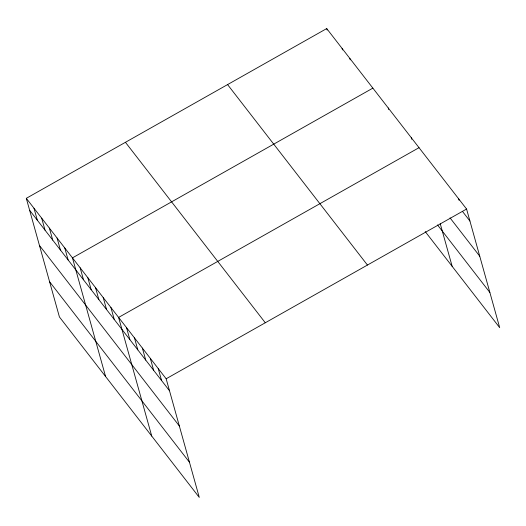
<?xml version="1.0" encoding="UTF-8"?>
<svg xmlns="http://www.w3.org/2000/svg" width="526" height="526" viewBox="0 0 526 526"><rect width="100%" height="100%" fill="white"/><g stroke="black" fill="none" stroke-linecap="round" stroke-linejoin="round"><path stroke-width="0.79" d="M26.3 198.322L166.157 378.779L199.288 497.425L59.425 316.961L26.3 198.322L326.712 28.575L466.575 209.039L499.7 327.678L425.225 231.585M372.868 88.131L72.457 257.871L105.581 376.511M419.025 147.681L118.606 317.421L151.731 436.067M166.157 378.779L466.575 209.039M462.492 211.439L469.922 221.025M450.026 217.876L479.751 256.221M437.514 224.924L489.87 292.482M227.58 84.594L367.437 265.051M125.438 142.303L265.295 322.767M29.647 210.308L169.504 390.765M39.476 245.504L179.333 425.961M49.602 281.765L189.459 462.229M458.652 198.815L459.067 200.307M440.209 223.576L452.15 266.327M411.332 137.759L411.746 139.252M388.254 107.981L388.675 109.48M349.79 58.353L350.211 59.852M342.097 48.431L342.518 49.924M326.712 28.575L327.133 30.074M158.234 368.555L161.581 380.541M150.311 358.331L153.658 370.317M142.382 348.1L145.728 360.086M134.459 337.876L137.805 349.862M126.536 327.652L129.883 339.638M110.914 307.5L114.26 319.486M103.221 297.571L106.568 309.558M95.528 287.65L98.875 299.636M87.835 277.721L91.182 289.708M80.149 267.8L83.496 279.786M64.764 247.943L68.11 259.936M57.071 238.022L60.418 250.008M49.378 228.093L52.725 240.086M41.685 218.172L45.032 230.158M33.993 208.243L37.339 220.23"/></g></svg>
